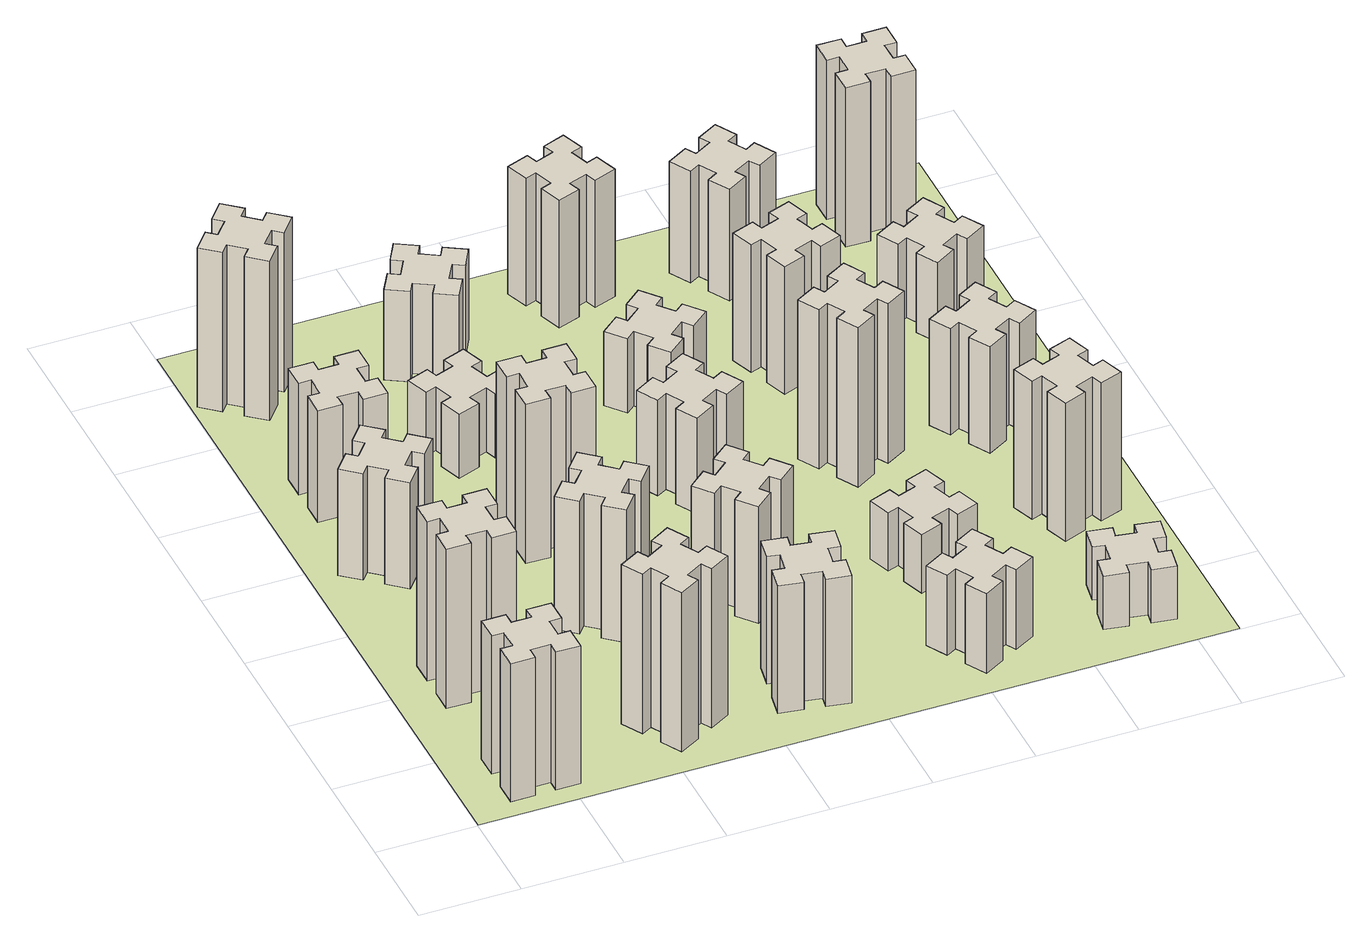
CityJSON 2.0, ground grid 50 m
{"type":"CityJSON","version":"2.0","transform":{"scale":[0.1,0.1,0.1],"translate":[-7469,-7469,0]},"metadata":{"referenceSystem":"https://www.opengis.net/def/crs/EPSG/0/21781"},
"CityObjects":{
"building1":{"type":"Building","attributes":{"class":"1000","function":"1000","usage":"1000","yearOfConstruction":2016,"roofType":"1000","measuredHeight":78,"storeysAboveGround":30,"storeysBelowGround":0},"geometry":[{"type":"Solid","lod":"1","boundaries":[[[[0,1,2,3,4,5,6,7,8,9,10,11,12,13,14,15,16,17,18,19]],[[17,16,20,21]],[[16,15,22,20]],[[15,14,23,22]],[[14,13,24,23]],[[13,12,25,24]],[[12,11,26,25]],[[11,10,27,26]],[[10,9,28,27]],[[9,8,29,28]],[[8,7,30,29]],[[7,6,31,30]],[[6,5,32,31]],[[5,4,33,32]],[[4,3,34,33]],[[3,2,35,34]],[[2,1,36,35]],[[1,0,37,36]],[[0,19,38,37]],[[19,18,39,38]],[[18,17,21,39]],[[24,25,26,27,28,29,30,31,32,33,34,35,36,37,38,39,21,20,22,23]]]]}]},
"building2":{"type":"Building","attributes":{"class":"1000","function":"1000","usage":"1000","yearOfConstruction":2016,"roofType":"1000","measuredHeight":90,"storeysAboveGround":30,"storeysBelowGround":0},"geometry":[{"type":"Solid","lod":"1","boundaries":[[[[40,41,42,43,44,45,46,47,48,49,50,51,52,53,54,55,56,57,58,59]],[[57,56,60,61]],[[56,55,62,60]],[[55,54,63,62]],[[54,53,64,63]],[[53,52,65,64]],[[52,51,66,65]],[[51,50,67,66]],[[50,49,68,67]],[[49,48,69,68]],[[48,47,70,69]],[[47,46,71,70]],[[46,45,72,71]],[[45,44,73,72]],[[44,43,74,73]],[[43,42,75,74]],[[42,41,76,75]],[[41,40,77,76]],[[40,59,78,77]],[[59,58,79,78]],[[58,57,61,79]],[[64,65,66,67,68,69,70,71,72,73,74,75,76,77,78,79,61,60,62,63]]]]}]},
"building3":{"type":"Building","attributes":{"class":"1000","function":"1000","usage":"1000","yearOfConstruction":2016,"roofType":"1000","measuredHeight":60,"storeysAboveGround":30,"storeysBelowGround":0},"geometry":[{"type":"Solid","lod":"1","boundaries":[[[[80,81,82,83,84,85,86,87,88,89,90,91,92,93,94,95,96,97,98,99]],[[97,96,100,101]],[[96,95,102,100]],[[95,94,103,102]],[[94,93,104,103]],[[93,92,105,104]],[[92,91,106,105]],[[91,90,107,106]],[[90,89,108,107]],[[89,88,109,108]],[[88,87,110,109]],[[87,86,111,110]],[[86,85,112,111]],[[85,84,113,112]],[[84,83,114,113]],[[83,82,115,114]],[[82,81,116,115]],[[81,80,117,116]],[[80,99,118,117]],[[99,98,119,118]],[[98,97,101,119]],[[104,105,106,107,108,109,110,111,112,113,114,115,116,117,118,119,101,100,102,103]]]]}]},
"building4":{"type":"Building","attributes":{"class":"1000","function":"1000","usage":"1000","yearOfConstruction":2016,"roofType":"1000","measuredHeight":63,"storeysAboveGround":30,"storeysBelowGround":0},"geometry":[{"type":"Solid","lod":"1","boundaries":[[[[120,121,122,123,124,125,126,127,128,129,130,131,132,133,134,135,136,137,138,139]],[[137,136,140,141]],[[136,135,142,140]],[[135,134,143,142]],[[134,133,144,143]],[[133,132,145,144]],[[132,131,146,145]],[[131,130,147,146]],[[130,129,148,147]],[[129,128,149,148]],[[128,127,150,149]],[[127,126,151,150]],[[126,125,152,151]],[[125,124,153,152]],[[124,123,154,153]],[[123,122,155,154]],[[122,121,156,155]],[[121,120,157,156]],[[120,139,158,157]],[[139,138,159,158]],[[138,137,141,159]],[[144,145,146,147,148,149,150,151,152,153,154,155,156,157,158,159,141,140,142,143]]]]}]},
"building5":{"type":"Building","attributes":{"class":"1000","function":"1000","usage":"1000","yearOfConstruction":2016,"roofType":"1000","measuredHeight":90,"storeysAboveGround":30,"storeysBelowGround":0},"geometry":[{"type":"Solid","lod":"1","boundaries":[[[[160,161,162,163,164,165,166,167,168,169,170,171,172,173,174,175,176,177,178,179]],[[177,176,180,181]],[[176,175,182,180]],[[175,174,183,182]],[[174,173,184,183]],[[173,172,185,184]],[[172,171,186,185]],[[171,170,187,186]],[[170,169,188,187]],[[169,168,189,188]],[[168,167,190,189]],[[167,166,191,190]],[[166,165,192,191]],[[165,164,193,192]],[[164,163,194,193]],[[163,162,195,194]],[[162,161,196,195]],[[161,160,197,196]],[[160,179,198,197]],[[179,178,199,198]],[[178,177,181,199]],[[184,185,186,187,188,189,190,191,192,193,194,195,196,197,198,199,181,180,182,183]]]]}]},
"building6":{"type":"Building","attributes":{"class":"1000","function":"1000","usage":"1000","yearOfConstruction":2016,"roofType":"1000","measuredHeight":90,"storeysAboveGround":30,"storeysBelowGround":0},"geometry":[{"type":"Solid","lod":"1","boundaries":[[[[200,201,202,203,204,205,206,207,208,209,210,211,212,213,214,215,216,217,218,219]],[[217,216,220,221]],[[216,215,222,220]],[[215,214,223,222]],[[214,213,224,223]],[[213,212,225,224]],[[212,211,226,225]],[[211,210,227,226]],[[210,209,228,227]],[[209,208,229,228]],[[208,207,230,229]],[[207,206,231,230]],[[206,205,232,231]],[[205,204,233,232]],[[204,203,234,233]],[[203,202,235,234]],[[202,201,236,235]],[[201,200,237,236]],[[200,219,238,237]],[[219,218,239,238]],[[218,217,221,239]],[[224,225,226,227,228,229,230,231,232,233,234,235,236,237,238,239,221,220,222,223]]]]}]},
"building7":{"type":"Building","attributes":{"class":"1000","function":"1000","usage":"1000","yearOfConstruction":2016,"roofType":"1000","measuredHeight":75,"storeysAboveGround":30,"storeysBelowGround":0},"geometry":[{"type":"Solid","lod":"1","boundaries":[[[[240,241,242,243,244,245,246,247,248,249,250,251,252,253,254,255,256,257,258,259]],[[257,256,260,261]],[[256,255,262,260]],[[255,254,263,262]],[[254,253,264,263]],[[253,252,265,264]],[[252,251,266,265]],[[251,250,267,266]],[[250,249,268,267]],[[249,248,269,268]],[[248,247,270,269]],[[247,246,271,270]],[[246,245,272,271]],[[245,244,273,272]],[[244,243,274,273]],[[243,242,275,274]],[[242,241,276,275]],[[241,240,277,276]],[[240,259,278,277]],[[259,258,279,278]],[[258,257,261,279]],[[264,265,266,267,268,269,270,271,272,273,274,275,276,277,278,279,261,260,262,263]]]]}]},
"building8":{"type":"Building","attributes":{"class":"1000","function":"1000","usage":"1000","yearOfConstruction":2016,"roofType":"1000","measuredHeight":90,"storeysAboveGround":30,"storeysBelowGround":0},"geometry":[{"type":"Solid","lod":"1","boundaries":[[[[280,281,282,283,284,285,286,287,288,289,290,291,292,293,294,295,296,297,298,299]],[[297,296,300,301]],[[296,295,302,300]],[[295,294,303,302]],[[294,293,304,303]],[[293,292,305,304]],[[292,291,306,305]],[[291,290,307,306]],[[290,289,308,307]],[[289,288,309,308]],[[288,287,310,309]],[[287,286,311,310]],[[286,285,312,311]],[[285,284,313,312]],[[284,283,314,313]],[[283,282,315,314]],[[282,281,316,315]],[[281,280,317,316]],[[280,299,318,317]],[[299,298,319,318]],[[298,297,301,319]],[[304,305,306,307,308,309,310,311,312,313,314,315,316,317,318,319,301,300,302,303]]]]}]},
"building9":{"type":"Building","attributes":{"class":"1000","function":"1000","usage":"1000","yearOfConstruction":2016,"roofType":"1000","measuredHeight":36,"storeysAboveGround":30,"storeysBelowGround":0},"geometry":[{"type":"Solid","lod":"1","boundaries":[[[[320,321,322,323,324,325,326,327,328,329,330,331,332,333,334,335,336,337,338,339]],[[337,336,340,341]],[[336,335,342,340]],[[335,334,343,342]],[[334,333,344,343]],[[333,332,345,344]],[[332,331,346,345]],[[331,330,347,346]],[[330,329,348,347]],[[329,328,349,348]],[[328,327,350,349]],[[327,326,351,350]],[[326,325,352,351]],[[325,324,353,352]],[[324,323,354,353]],[[323,322,355,354]],[[322,321,356,355]],[[321,320,357,356]],[[320,339,358,357]],[[339,338,359,358]],[[338,337,341,359]],[[344,345,346,347,348,349,350,351,352,353,354,355,356,357,358,359,341,340,342,343]]]]}]},
"building10":{"type":"Building","attributes":{"class":"1000","function":"1000","usage":"1000","yearOfConstruction":2016,"roofType":"1000","measuredHeight":72,"storeysAboveGround":30,"storeysBelowGround":0},"geometry":[{"type":"Solid","lod":"1","boundaries":[[[[360,361,362,363,364,365,366,367,368,369,370,371,372,373,374,375,376,377,378,379]],[[377,376,380,381]],[[376,375,382,380]],[[375,374,383,382]],[[374,373,384,383]],[[373,372,385,384]],[[372,371,386,385]],[[371,370,387,386]],[[370,369,388,387]],[[369,368,389,388]],[[368,367,390,389]],[[367,366,391,390]],[[366,365,392,391]],[[365,364,393,392]],[[364,363,394,393]],[[363,362,395,394]],[[362,361,396,395]],[[361,360,397,396]],[[360,379,398,397]],[[379,378,399,398]],[[378,377,381,399]],[[384,385,386,387,388,389,390,391,392,393,394,395,396,397,398,399,381,380,382,383]]]]}]},
"building11":{"type":"Building","attributes":{"class":"1000","function":"1000","usage":"1000","yearOfConstruction":2016,"roofType":"1000","measuredHeight":51,"storeysAboveGround":30,"storeysBelowGround":0},"geometry":[{"type":"Solid","lod":"1","boundaries":[[[[400,401,402,403,404,405,406,407,408,409,410,411,412,413,414,415,416,417,418,419]],[[417,416,420,421]],[[416,415,422,420]],[[415,414,423,422]],[[414,413,424,423]],[[413,412,425,424]],[[412,411,426,425]],[[411,410,427,426]],[[410,409,428,427]],[[409,408,429,428]],[[408,407,430,429]],[[407,406,431,430]],[[406,405,432,431]],[[405,404,433,432]],[[404,403,434,433]],[[403,402,435,434]],[[402,401,436,435]],[[401,400,437,436]],[[400,419,438,437]],[[419,418,439,438]],[[418,417,421,439]],[[424,425,426,427,428,429,430,431,432,433,434,435,436,437,438,439,421,420,422,423]]]]}]},
"building12":{"type":"Building","attributes":{"class":"1000","function":"1000","usage":"1000","yearOfConstruction":2016,"roofType":"1000","measuredHeight":66,"storeysAboveGround":30,"storeysBelowGround":0},"geometry":[{"type":"Solid","lod":"1","boundaries":[[[[440,441,442,443,444,445,446,447,448,449,450,451,452,453,454,455,456,457,458,459]],[[457,456,460,461]],[[456,455,462,460]],[[455,454,463,462]],[[454,453,464,463]],[[453,452,465,464]],[[452,451,466,465]],[[451,450,467,466]],[[450,449,468,467]],[[449,448,469,468]],[[448,447,470,469]],[[447,446,471,470]],[[446,445,472,471]],[[445,444,473,472]],[[444,443,474,473]],[[443,442,475,474]],[[442,441,476,475]],[[441,440,477,476]],[[440,459,478,477]],[[459,458,479,478]],[[458,457,461,479]],[[464,465,466,467,468,469,470,471,472,473,474,475,476,477,478,479,461,460,462,463]]]]}]},
"building13":{"type":"Building","attributes":{"class":"1000","function":"1000","usage":"1000","yearOfConstruction":2016,"roofType":"1000","measuredHeight":54,"storeysAboveGround":30,"storeysBelowGround":0},"geometry":[{"type":"Solid","lod":"1","boundaries":[[[[480,481,482,483,484,485,486,487,488,489,490,491,492,493,494,495,496,497,498,499]],[[497,496,500,501]],[[496,495,502,500]],[[495,494,503,502]],[[494,493,504,503]],[[493,492,505,504]],[[492,491,506,505]],[[491,490,507,506]],[[490,489,508,507]],[[489,488,509,508]],[[488,487,510,509]],[[487,486,511,510]],[[486,485,512,511]],[[485,484,513,512]],[[484,483,514,513]],[[483,482,515,514]],[[482,481,516,515]],[[481,480,517,516]],[[480,499,518,517]],[[499,498,519,518]],[[498,497,501,519]],[[504,505,506,507,508,509,510,511,512,513,514,515,516,517,518,519,501,500,502,503]]]]}]},
"building14":{"type":"Building","attributes":{"class":"1000","function":"1000","usage":"1000","yearOfConstruction":2016,"roofType":"1000","measuredHeight":45,"storeysAboveGround":30,"storeysBelowGround":0},"geometry":[{"type":"Solid","lod":"1","boundaries":[[[[520,521,522,523,524,525,526,527,528,529,530,531,532,533,534,535,536,537,538,539]],[[537,536,540,541]],[[536,535,542,540]],[[535,534,543,542]],[[534,533,544,543]],[[533,532,545,544]],[[532,531,546,545]],[[531,530,547,546]],[[530,529,548,547]],[[529,528,549,548]],[[528,527,550,549]],[[527,526,551,550]],[[526,525,552,551]],[[525,524,553,552]],[[524,523,554,553]],[[523,522,555,554]],[[522,521,556,555]],[[521,520,557,556]],[[520,539,558,557]],[[539,538,559,558]],[[538,537,541,559]],[[544,545,546,547,548,549,550,551,552,553,554,555,556,557,558,559,541,540,542,543]]]]}]},
"building15":{"type":"Building","attributes":{"class":"1000","function":"1000","usage":"1000","yearOfConstruction":2016,"roofType":"1000","measuredHeight":42,"storeysAboveGround":30,"storeysBelowGround":0},"geometry":[{"type":"Solid","lod":"1","boundaries":[[[[560,561,562,563,564,565,566,567,568,569,570,571,572,573,574,575,576,577,578,579]],[[577,576,580,581]],[[576,575,582,580]],[[575,574,583,582]],[[574,573,584,583]],[[573,572,585,584]],[[572,571,586,585]],[[571,570,587,586]],[[570,569,588,587]],[[569,568,589,588]],[[568,567,590,589]],[[567,566,591,590]],[[566,565,592,591]],[[565,564,593,592]],[[564,563,594,593]],[[563,562,595,594]],[[562,561,596,595]],[[561,560,597,596]],[[560,579,598,597]],[[579,578,599,598]],[[578,577,581,599]],[[584,585,586,587,588,589,590,591,592,593,594,595,596,597,598,599,581,580,582,583]]]]}]},
"building16":{"type":"Building","attributes":{"class":"1000","function":"1000","usage":"1000","yearOfConstruction":2016,"roofType":"1000","measuredHeight":72,"storeysAboveGround":30,"storeysBelowGround":0},"geometry":[{"type":"Solid","lod":"1","boundaries":[[[[600,601,602,603,604,605,606,607,608,609,610,611,612,613,614,615,616,617,618,619]],[[617,616,620,621]],[[616,615,622,620]],[[615,614,623,622]],[[614,613,624,623]],[[613,612,625,624]],[[612,611,626,625]],[[611,610,627,626]],[[610,609,628,627]],[[609,608,629,628]],[[608,607,630,629]],[[607,606,631,630]],[[606,605,632,631]],[[605,604,633,632]],[[604,603,634,633]],[[603,602,635,634]],[[602,601,636,635]],[[601,600,637,636]],[[600,619,638,637]],[[619,618,639,638]],[[618,617,621,639]],[[624,625,626,627,628,629,630,631,632,633,634,635,636,637,638,639,621,620,622,623]]]]}]},
"building17":{"type":"Building","attributes":{"class":"1000","function":"1000","usage":"1000","yearOfConstruction":2016,"roofType":"1000","measuredHeight":33,"storeysAboveGround":30,"storeysBelowGround":0},"geometry":[{"type":"Solid","lod":"1","boundaries":[[[[640,641,642,643,644,645,646,647,648,649,650,651,652,653,654,655,656,657,658,659]],[[657,656,660,661]],[[656,655,662,660]],[[655,654,663,662]],[[654,653,664,663]],[[653,652,665,664]],[[652,651,666,665]],[[651,650,667,666]],[[650,649,668,667]],[[649,648,669,668]],[[648,647,670,669]],[[647,646,671,670]],[[646,645,672,671]],[[645,644,673,672]],[[644,643,674,673]],[[643,642,675,674]],[[642,641,676,675]],[[641,640,677,676]],[[640,659,678,677]],[[659,658,679,678]],[[658,657,661,679]],[[664,665,666,667,668,669,670,671,672,673,674,675,676,677,678,679,661,660,662,663]]]]}]},
"building18":{"type":"Building","attributes":{"class":"1000","function":"1000","usage":"1000","yearOfConstruction":2016,"roofType":"1000","measuredHeight":90,"storeysAboveGround":30,"storeysBelowGround":0},"geometry":[{"type":"Solid","lod":"1","boundaries":[[[[680,681,682,683,684,685,686,687,688,689,690,691,692,693,694,695,696,697,698,699]],[[697,696,700,701]],[[696,695,702,700]],[[695,694,703,702]],[[694,693,704,703]],[[693,692,705,704]],[[692,691,706,705]],[[691,690,707,706]],[[690,689,708,707]],[[689,688,709,708]],[[688,687,710,709]],[[687,686,711,710]],[[686,685,712,711]],[[685,684,713,712]],[[684,683,714,713]],[[683,682,715,714]],[[682,681,716,715]],[[681,680,717,716]],[[680,699,718,717]],[[699,698,719,718]],[[698,697,701,719]],[[704,705,706,707,708,709,710,711,712,713,714,715,716,717,718,719,701,700,702,703]]]]}]},
"building19":{"type":"Building","attributes":{"class":"1000","function":"1000","usage":"1000","yearOfConstruction":2016,"roofType":"1000","measuredHeight":72,"storeysAboveGround":30,"storeysBelowGround":0},"geometry":[{"type":"Solid","lod":"1","boundaries":[[[[720,721,722,723,724,725,726,727,728,729,730,731,732,733,734,735,736,737,738,739]],[[737,736,740,741]],[[736,735,742,740]],[[735,734,743,742]],[[734,733,744,743]],[[733,732,745,744]],[[732,731,746,745]],[[731,730,747,746]],[[730,729,748,747]],[[729,728,749,748]],[[728,727,750,749]],[[727,726,751,750]],[[726,725,752,751]],[[725,724,753,752]],[[724,723,754,753]],[[723,722,755,754]],[[722,721,756,755]],[[721,720,757,756]],[[720,739,758,757]],[[739,738,759,758]],[[738,737,741,759]],[[744,745,746,747,748,749,750,751,752,753,754,755,756,757,758,759,741,740,742,743]]]]}]},
"building20":{"type":"Building","attributes":{"class":"1000","function":"1000","usage":"1000","yearOfConstruction":2016,"roofType":"1000","measuredHeight":30,"storeysAboveGround":30,"storeysBelowGround":0},"geometry":[{"type":"Solid","lod":"1","boundaries":[[[[760,761,762,763,764,765,766,767,768,769,770,771,772,773,774,775,776,777,778,779]],[[777,776,780,781]],[[776,775,782,780]],[[775,774,783,782]],[[774,773,784,783]],[[773,772,785,784]],[[772,771,786,785]],[[771,770,787,786]],[[770,769,788,787]],[[769,768,789,788]],[[768,767,790,789]],[[767,766,791,790]],[[766,765,792,791]],[[765,764,793,792]],[[764,763,794,793]],[[763,762,795,794]],[[762,761,796,795]],[[761,760,797,796]],[[760,779,798,797]],[[779,778,799,798]],[[778,777,781,799]],[[784,785,786,787,788,789,790,791,792,793,794,795,796,797,798,799,781,780,782,783]]]]}]},
"building21":{"type":"Building","attributes":{"class":"1000","function":"1000","usage":"1000","yearOfConstruction":2016,"roofType":"1000","measuredHeight":63,"storeysAboveGround":30,"storeysBelowGround":0},"geometry":[{"type":"Solid","lod":"1","boundaries":[[[[800,801,802,803,804,805,806,807,808,809,810,811,812,813,814,815,816,817,818,819]],[[817,816,820,821]],[[816,815,822,820]],[[815,814,823,822]],[[814,813,824,823]],[[813,812,825,824]],[[812,811,826,825]],[[811,810,827,826]],[[810,809,828,827]],[[809,808,829,828]],[[808,807,830,829]],[[807,806,831,830]],[[806,805,832,831]],[[805,804,833,832]],[[804,803,834,833]],[[803,802,835,834]],[[802,801,836,835]],[[801,800,837,836]],[[800,819,838,837]],[[819,818,839,838]],[[818,817,821,839]],[[824,825,826,827,828,829,830,831,832,833,834,835,836,837,838,839,821,820,822,823]]]]}]},
"building22":{"type":"Building","attributes":{"class":"1000","function":"1000","usage":"1000","yearOfConstruction":2016,"roofType":"1000","measuredHeight":78,"storeysAboveGround":30,"storeysBelowGround":0},"geometry":[{"type":"Solid","lod":"1","boundaries":[[[[840,841,842,843,844,845,846,847,848,849,850,851,852,853,854,855,856,857,858,859]],[[857,856,860,861]],[[856,855,862,860]],[[855,854,863,862]],[[854,853,864,863]],[[853,852,865,864]],[[852,851,866,865]],[[851,850,867,866]],[[850,849,868,867]],[[849,848,869,868]],[[848,847,870,869]],[[847,846,871,870]],[[846,845,872,871]],[[845,844,873,872]],[[844,843,874,873]],[[843,842,875,874]],[[842,841,876,875]],[[841,840,877,876]],[[840,859,878,877]],[[859,858,879,878]],[[858,857,861,879]],[[864,865,866,867,868,869,870,871,872,873,874,875,876,877,878,879,861,860,862,863]]]]}]},
"building23":{"type":"Building","attributes":{"class":"1000","function":"1000","usage":"1000","yearOfConstruction":2016,"roofType":"1000","measuredHeight":60,"storeysAboveGround":30,"storeysBelowGround":0},"geometry":[{"type":"Solid","lod":"1","boundaries":[[[[880,881,882,883,884,885,886,887,888,889,890,891,892,893,894,895,896,897,898,899]],[[897,896,900,901]],[[896,895,902,900]],[[895,894,903,902]],[[894,893,904,903]],[[893,892,905,904]],[[892,891,906,905]],[[891,890,907,906]],[[890,889,908,907]],[[889,888,909,908]],[[888,887,910,909]],[[887,886,911,910]],[[886,885,912,911]],[[885,884,913,912]],[[884,883,914,913]],[[883,882,915,914]],[[882,881,916,915]],[[881,880,917,916]],[[880,899,918,917]],[[899,898,919,918]],[[898,897,901,919]],[[904,905,906,907,908,909,910,911,912,913,914,915,916,917,918,919,901,900,902,903]]]]}]},
"building24":{"type":"Building","attributes":{"class":"1000","function":"1000","usage":"1000","yearOfConstruction":2016,"roofType":"1000","measuredHeight":45,"storeysAboveGround":30,"storeysBelowGround":0},"geometry":[{"type":"Solid","lod":"1","boundaries":[[[[920,921,922,923,924,925,926,927,928,929,930,931,932,933,934,935,936,937,938,939]],[[937,936,940,941]],[[936,935,942,940]],[[935,934,943,942]],[[934,933,944,943]],[[933,932,945,944]],[[932,931,946,945]],[[931,930,947,946]],[[930,929,948,947]],[[929,928,949,948]],[[928,927,950,949]],[[927,926,951,950]],[[926,925,952,951]],[[925,924,953,952]],[[924,923,954,953]],[[923,922,955,954]],[[922,921,956,955]],[[921,920,957,956]],[[920,939,958,957]],[[939,938,959,958]],[[938,937,941,959]],[[944,945,946,947,948,949,950,951,952,953,954,955,956,957,958,959,941,940,942,943]]]]}]},
"building25":{"type":"Building","attributes":{"class":"1000","function":"1000","usage":"1000","yearOfConstruction":2016,"roofType":"1000","measuredHeight":90,"storeysAboveGround":30,"storeysBelowGround":0},"geometry":[{"type":"Solid","lod":"1","boundaries":[[[[960,961,962,963,964,965,966,967,968,969,970,971,972,973,974,975,976,977,978,979]],[[977,976,980,981]],[[976,975,982,980]],[[975,974,983,982]],[[974,973,984,983]],[[973,972,985,984]],[[972,971,986,985]],[[971,970,987,986]],[[970,969,988,987]],[[969,968,989,988]],[[968,967,990,989]],[[967,966,991,990]],[[966,965,992,991]],[[965,964,993,992]],[[964,963,994,993]],[[963,962,995,994]],[[962,961,996,995]],[[961,960,997,996]],[[960,979,998,997]],[[979,978,999,998]],[[978,977,981,999]],[[984,985,986,987,988,989,990,991,992,993,994,995,996,997,998,999,981,980,982,983]]]]}]},
"landuse1":{"type":"LandUse","attributes":{"name":"plot1","function":"1010"},"geometry":[{"type":"MultiSurface","lod":"1","boundaries":[[[1000,1001,1002,1003]]]}]}
},
"vertices":[
[265,325,0],[265,225,0],[205,225,0],[205,105,0],[325,105,0],[325,165,0],[425,165,0],[425,105,0],[545,105,0],[545,225,0],[485,225,0],[485,325,0],[545,325,0],[545,445,0],[425,445,0],[425,385,0],[325,385,0],[325,445,0],[205,445,0],[205,325,0],[325,385,780],[325,445,780],[425,385,780],[425,445,780],[545,445,780],[545,325,780],[485,325,780],[485,225,780],[545,225,780],[545,105,780],[425,105,780],[425,165,780],[325,165,780],[325,105,780],[205,105,780],[205,225,780],[265,225,780],[265,325,780],[205,325,780],[205,445,780],
[265,1065,0],[265,965,0],[205,965,0],[205,845,0],[325,845,0],[325,905,0],[425,905,0],[425,845,0],[545,845,0],[545,965,0],[485,965,0],[485,1065,0],[545,1065,0],[545,1185,0],[425,1185,0],[425,1125,0],[325,1125,0],[325,1185,0],[205,1185,0],[205,1065,0],[325,1125,900],[325,1185,900],[425,1125,900],[425,1185,900],[545,1185,900],[545,1065,900],[485,1065,900],[485,965,900],[545,965,900],[545,845,900],[425,845,900],[425,905,900],[325,905,900],[325,845,900],[205,845,900],[205,965,900],[265,965,900],[265,1065,900],[205,1065,900],[205,1185,900],
[427,1846,0],[492,1923,0],[538,1884,0],[615,1976,0],[523,2053,0],[484,2007,0],[408,2072,0],[446,2118,0],[354,2195,0],[277,2103,0],[323,2064,0],[259,1988,0],[213,2026,0],[136,1934,0],[228,1857,0],[266,1903,0],[343,1839,0],[304,1793,0],[396,1716,0],[473,1808,0],[343,1839,600],[304,1793,600],[266,1903,600],[228,1857,600],[136,1934,600],[213,2026,600],[259,1988,600],[323,2064,600],[277,2103,600],[354,2195,600],[446,2118,600],[408,2072,600],[484,2007,600],[523,2053,600],[615,1976,600],[538,1884,600],[492,1923,600],[427,1846,600],[473,1808,600],[396,1716,600],
[325,2385,0],[425,2385,0],[425,2325,0],[545,2325,0],[545,2445,0],[485,2445,0],[485,2545,0],[545,2545,0],[545,2665,0],[425,2665,0],[425,2605,0],[325,2605,0],[325,2665,0],[205,2665,0],[205,2545,0],[265,2545,0],[265,2445,0],[205,2445,0],[205,2325,0],[325,2325,0],[265,2445,630],[205,2445,630],[265,2545,630],[205,2545,630],[205,2665,630],[325,2665,630],[325,2605,630],[425,2605,630],[425,2665,630],[545,2665,630],[545,2545,630],[485,2545,630],[485,2445,630],[545,2445,630],[545,2325,630],[425,2325,630],[425,2385,630],[325,2385,630],[325,2325,630],[205,2325,630],
[1127,255,0],[1214,305,0],[1244,253,0],[1348,313,0],[1288,417,0],[1236,387,0],[1186,474,0],[1238,504,0],[1178,608,0],[1074,548,0],[1104,496,0],[1017,446,0],[987,498,0],[883,438,0],[943,334,0],[995,364,0],[1045,277,0],[993,247,0],[1053,143,0],[1157,203,0],[1045,277,900],[993,247,900],[995,364,900],[943,334,900],[883,438,900],[987,498,900],[1017,446,900],[1104,496,900],[1074,548,900],[1178,608,900],[1238,504,900],[1186,474,900],[1236,387,900],[1288,417,900],[1348,313,900],[1244,253,900],[1214,305,900],[1127,255,900],[1157,203,900],[1053,143,900],
[384,3387,0],[308,3452,0],[346,3498,0],[254,3575,0],[177,3483,0],[223,3444,0],[159,3368,0],[113,3406,0],[36,3314,0],[128,3237,0],[166,3283,0],[243,3219,0],[204,3173,0],[296,3096,0],[373,3188,0],[327,3226,0],[392,3303,0],[438,3264,0],[515,3356,0],[423,3433,0],[392,3303,900],[438,3264,900],[327,3226,900],[373,3188,900],[296,3096,900],[204,3173,900],[243,3219,900],[166,3283,900],[128,3237,900],[36,3314,900],[113,3406,900],[159,3368,900],[223,3444,900],[177,3483,900],[254,3575,900],[346,3498,900],[308,3452,900],[384,3387,900],[423,3433,900],[515,3356,900],
[1224,1267,0],[1148,1332,0],[1186,1378,0],[1094,1455,0],[1017,1363,0],[1063,1324,0],[999,1248,0],[953,1286,0],[876,1194,0],[968,1117,0],[1006,1163,0],[1083,1099,0],[1044,1053,0],[1136,976,0],[1213,1068,0],[1167,1106,0],[1232,1183,0],[1278,1144,0],[1355,1236,0],[1263,1313,0],[1232,1183,750],[1278,1144,750],[1167,1106,750],[1213,1068,750],[1136,976,750],[1044,1053,750],[1083,1099,750],[1006,1163,750],[968,1117,750],[876,1194,750],[953,1286,750],[999,1248,750],[1063,1324,750],[1017,1363,750],[1094,1455,750],[1186,1378,750],[1148,1332,750],[1224,1267,750],[1263,1313,750],[1355,1236,750],
[1165,1965,0],[1065,1965,0],[1065,2025,0],[945,2025,0],[945,1905,0],[1005,1905,0],[1005,1805,0],[945,1805,0],[945,1685,0],[1065,1685,0],[1065,1745,0],[1165,1745,0],[1165,1685,0],[1285,1685,0],[1285,1805,0],[1225,1805,0],[1225,1905,0],[1285,1905,0],[1285,2025,0],[1165,2025,0],[1225,1905,900],[1285,1905,900],[1225,1805,900],[1285,1805,900],[1285,1685,900],[1165,1685,900],[1165,1745,900],[1065,1745,900],[1065,1685,900],[945,1685,900],[945,1805,900],[1005,1805,900],[1005,1905,900],[945,1905,900],[945,2025,900],[1065,2025,900],[1065,1965,900],[1165,1965,900],[1165,2025,900],[1285,2025,900],
[1025,2716,0],[931,2682,0],[910,2738,0],[797,2697,0],[839,2584,0],[895,2605,0],[929,2511,0],[873,2490,0],[914,2377,0],[1027,2419,0],[1006,2475,0],[1100,2509,0],[1120,2453,0],[1233,2494,0],[1192,2607,0],[1136,2586,0],[1102,2680,0],[1158,2700,0],[1117,2813,0],[1004,2772,0],[1102,2680,360],[1158,2700,360],[1136,2586,360],[1192,2607,360],[1233,2494,360],[1120,2453,360],[1100,2509,360],[1006,2475,360],[1027,2419,360],[914,2377,360],[873,2490,360],[929,2511,360],[895,2605,360],[839,2584,360],[797,2697,360],[910,2738,360],[931,2682,360],[1025,2716,360],[1004,2772,360],[1117,2813,360],
[1855,307,0],[1872,405,0],[1931,395,0],[1952,513,0],[1834,534,0],[1824,475,0],[1725,492,0],[1736,551,0],[1617,572,0],[1597,454,0],[1656,444,0],[1638,345,0],[1579,356,0],[1558,237,0],[1677,217,0],[1687,276,0],[1785,258,0],[1775,199,0],[1893,178,0],[1914,297,0],[1785,258,720],[1775,199,720],[1687,276,720],[1677,217,720],[1558,237,720],[1579,356,720],[1638,345,720],[1656,444,720],[1597,454,720],[1617,572,720],[1736,551,720],[1725,492,720],[1824,475,720],[1834,534,720],[1952,513,720],[1931,395,720],[1872,405,720],[1855,307,720],[1914,297,720],[1893,178,720],
[1214,3306,0],[1127,3356,0],[1157,3408,0],[1053,3468,0],[993,3364,0],[1045,3334,0],[995,3247,0],[943,3277,0],[883,3173,0],[987,3113,0],[1017,3165,0],[1104,3115,0],[1074,3063,0],[1178,3003,0],[1238,3107,0],[1186,3137,0],[1236,3224,0],[1288,3194,0],[1348,3298,0],[1244,3358,0],[1236,3224,510],[1288,3194,510],[1186,3137,510],[1238,3107,510],[1178,3003,510],[1074,3063,510],[1104,3115,510],[1017,3165,510],[987,3113,510],[883,3173,510],[943,3277,510],[995,3247,510],[1045,3334,510],[993,3364,510],[1053,3468,510],[1157,3408,510],[1127,3356,510],[1214,3306,510],[1244,3358,510],[1348,3298,510],
[1788,999,0],[1864,1063,0],[1903,1017,0],[1995,1094,0],[1918,1186,0],[1872,1148,0],[1807,1224,0],[1853,1263,0],[1776,1355,0],[1684,1278,0],[1723,1232,0],[1646,1167,0],[1608,1213,0],[1516,1136,0],[1593,1044,0],[1639,1083,0],[1703,1006,0],[1657,968,0],[1734,876,0],[1826,953,0],[1703,1006,660],[1657,968,660],[1639,1083,660],[1593,1044,660],[1516,1136,660],[1608,1213,660],[1646,1167,660],[1723,1232,660],[1684,1278,660],[1776,1355,660],[1853,1263,660],[1807,1224,660],[1872,1148,660],[1918,1186,660],[1995,1094,660],[1903,1017,660],[1864,1063,660],[1788,999,660],[1826,953,660],[1734,876,660],
[1844,2076,0],[1757,2026,0],[1727,2078,0],[1623,2018,0],[1683,1914,0],[1735,1944,0],[1785,1857,0],[1733,1827,0],[1793,1723,0],[1897,1783,0],[1867,1835,0],[1954,1885,0],[1984,1833,0],[2088,1893,0],[2028,1997,0],[1976,1967,0],[1926,2054,0],[1978,2084,0],[1918,2188,0],[1814,2128,0],[1926,2054,540],[1978,2084,540],[1976,1967,540],[2028,1997,540],[2088,1893,540],[1984,1833,540],[1954,1885,540],[1867,1835,540],[1897,1783,540],[1793,1723,540],[1733,1827,540],[1785,1857,540],[1735,1944,540],[1683,1914,540],[1623,2018,540],[1727,2078,540],[1757,2026,540],[1844,2076,540],[1814,2128,540],[1918,2188,540],
[2475,364,0],[2525,277,0],[2473,247,0],[2533,143,0],[2637,203,0],[2607,255,0],[2694,305,0],[2724,253,0],[2828,313,0],[2768,417,0],[2716,387,0],[2666,474,0],[2718,504,0],[2658,608,0],[2554,548,0],[2584,496,0],[2497,446,0],[2467,498,0],[2363,438,0],[2423,334,0],[2497,446,450],[2467,498,450],[2584,496,450],[2554,548,450],[2658,608,450],[2718,504,450],[2666,474,450],[2716,387,450],[2768,417,450],[2828,313,450],[2724,253,450],[2694,305,450],[2607,255,450],[2637,203,450],[2533,143,450],[2473,247,450],[2525,277,450],[2475,364,450],[2423,334,450],[2363,438,450],
[1988,2479,0],[2064,2543,0],[2103,2497,0],[2195,2574,0],[2118,2666,0],[2072,2628,0],[2007,2704,0],[2053,2743,0],[1976,2835,0],[1884,2758,0],[1923,2712,0],[1846,2647,0],[1808,2693,0],[1716,2616,0],[1793,2524,0],[1839,2563,0],[1903,2486,0],[1857,2448,0],[1934,2356,0],[2026,2433,0],[1903,2486,420],[1857,2448,420],[1839,2563,420],[1793,2524,420],[1716,2616,420],[1808,2693,420],[1846,2647,420],[1923,2712,420],[1884,2758,420],[1976,2835,420],[2053,2743,420],[2007,2704,420],[2072,2628,420],[2118,2666,420],[2195,2574,420],[2103,2497,420],[2064,2543,420],[1988,2479,420],[2026,2433,420],[1934,2356,420],
[1865,3556,0],[1771,3522,0],[1750,3578,0],[1637,3537,0],[1679,3424,0],[1735,3445,0],[1769,3351,0],[1713,3330,0],[1754,3217,0],[1867,3259,0],[1846,3315,0],[1940,3349,0],[1960,3293,0],[2073,3334,0],[2032,3447,0],[1976,3426,0],[1942,3520,0],[1998,3540,0],[1957,3653,0],[1844,3612,0],[1942,3520,720],[1998,3540,720],[1976,3426,720],[2032,3447,720],[2073,3334,720],[1960,3293,720],[1940,3349,720],[1846,3315,720],[1867,3259,720],[1754,3217,720],[1713,3330,720],[1769,3351,720],[1735,3445,720],[1679,3424,720],[1637,3537,720],[1750,3578,720],[1771,3522,720],[1865,3556,720],[1844,3612,720],[1957,3653,720],
[2716,1006,0],[2682,1100,0],[2738,1120,0],[2697,1233,0],[2584,1192,0],[2605,1136,0],[2511,1102,0],[2490,1158,0],[2377,1117,0],[2419,1004,0],[2475,1025,0],[2509,931,0],[2453,910,0],[2494,797,0],[2607,839,0],[2586,895,0],[2680,929,0],[2700,873,0],[2813,914,0],[2772,1027,0],[2680,929,330],[2700,873,330],[2586,895,330],[2607,839,330],[2494,797,330],[2453,910,330],[2509,931,330],[2475,1025,330],[2419,1004,330],[2377,1117,330],[2490,1158,330],[2511,1102,330],[2605,1136,330],[2584,1192,330],[2697,1233,330],[2738,1120,330],[2682,1100,330],[2716,1006,330],[2772,1027,330],[2813,914,330],
[2607,1735,0],[2694,1785,0],[2724,1733,0],[2828,1793,0],[2768,1897,0],[2716,1867,0],[2666,1954,0],[2718,1984,0],[2658,2088,0],[2554,2028,0],[2584,1976,0],[2497,1926,0],[2467,1978,0],[2363,1918,0],[2423,1814,0],[2475,1844,0],[2525,1757,0],[2473,1727,0],[2533,1623,0],[2637,1683,0],[2525,1757,900],[2473,1727,900],[2475,1844,900],[2423,1814,900],[2363,1918,900],[2467,1978,900],[2497,1926,900],[2584,1976,900],[2554,2028,900],[2658,2088,900],[2718,1984,900],[2666,1954,900],[2716,1867,900],[2768,1897,900],[2828,1793,900],[2724,1733,900],[2694,1785,900],[2607,1735,900],[2637,1683,900],[2533,1623,900],
[2586,2475,0],[2680,2509,0],[2700,2453,0],[2813,2494,0],[2772,2607,0],[2716,2586,0],[2682,2680,0],[2738,2700,0],[2697,2813,0],[2584,2772,0],[2605,2716,0],[2511,2682,0],[2490,2738,0],[2377,2697,0],[2419,2584,0],[2475,2605,0],[2509,2511,0],[2453,2490,0],[2494,2377,0],[2607,2419,0],[2509,2511,720],[2453,2490,720],[2475,2605,720],[2419,2584,720],[2377,2697,720],[2490,2738,720],[2511,2682,720],[2605,2716,720],[2584,2772,720],[2697,2813,720],[2738,2700,720],[2682,2680,720],[2716,2586,720],[2772,2607,720],[2813,2494,720],[2700,2453,720],[2680,2509,720],[2586,2475,720],[2607,2419,720],[2494,2377,720],
[3435,307,0],[3452,405,0],[3511,395,0],[3532,513,0],[3414,534,0],[3404,475,0],[3305,492,0],[3316,551,0],[3197,572,0],[3177,454,0],[3236,444,0],[3218,345,0],[3159,356,0],[3138,237,0],[3257,217,0],[3267,276,0],[3365,258,0],[3355,199,0],[3473,178,0],[3494,297,0],[3365,258,300],[3355,199,300],[3267,276,300],[3257,217,300],[3138,237,300],[3159,356,300],[3218,345,300],[3236,444,300],[3177,454,300],[3197,572,300],[3316,551,300],[3305,492,300],[3404,475,300],[3414,534,300],[3532,513,300],[3511,395,300],[3452,405,300],[3435,307,300],[3494,297,300],[3473,178,300],
[2716,3347,0],[2666,3434,0],[2718,3464,0],[2658,3568,0],[2554,3508,0],[2584,3456,0],[2497,3406,0],[2467,3458,0],[2363,3398,0],[2423,3294,0],[2475,3324,0],[2525,3237,0],[2473,3207,0],[2533,3103,0],[2637,3163,0],[2607,3215,0],[2694,3265,0],[2724,3213,0],[2828,3273,0],[2768,3377,0],[2694,3265,630],[2724,3213,630],[2607,3215,630],[2637,3163,630],[2533,3103,630],[2473,3207,630],[2525,3237,630],[2475,3324,630],[2423,3294,630],[2363,3398,630],[2467,3458,630],[2497,3406,630],[2584,3456,630],[2554,3508,630],[2658,3568,630],[2718,3464,630],[2666,3434,630],[2716,3347,630],[2768,3377,630],[2828,3273,630],
[3215,1125,0],[3249,1031,0],[3193,1010,0],[3234,897,0],[3347,939,0],[3326,995,0],[3420,1029,0],[3440,973,0],[3553,1014,0],[3512,1127,0],[3456,1106,0],[3422,1200,0],[3478,1220,0],[3437,1333,0],[3324,1292,0],[3345,1236,0],[3251,1202,0],[3230,1258,0],[3117,1217,0],[3159,1104,0],[3251,1202,780],[3230,1258,780],[3345,1236,780],[3324,1292,780],[3437,1333,780],[3478,1220,780],[3422,1200,780],[3456,1106,780],[3512,1127,780],[3553,1014,780],[3440,973,780],[3420,1029,780],[3326,995,780],[3347,939,780],[3234,897,780],[3193,1010,780],[3249,1031,780],[3215,1125,780],[3159,1104,780],[3117,1217,780],
[3224,1976,0],[3137,1926,0],[3107,1978,0],[3003,1918,0],[3063,1814,0],[3115,1844,0],[3165,1757,0],[3113,1727,0],[3173,1623,0],[3277,1683,0],[3247,1735,0],[3334,1785,0],[3364,1733,0],[3468,1793,0],[3408,1897,0],[3356,1867,0],[3306,1954,0],[3358,1984,0],[3298,2088,0],[3194,2028,0],[3306,1954,600],[3358,1984,600],[3356,1867,600],[3408,1897,600],[3468,1793,600],[3364,1733,600],[3334,1785,600],[3247,1735,600],[3277,1683,600],[3173,1623,600],[3113,1727,600],[3165,1757,600],[3115,1844,600],[3063,1814,600],[3003,1918,600],[3107,1978,600],[3137,1926,600],[3224,1976,600],[3194,2028,600],[3298,2088,600],
[3456,2707,0],[3406,2794,0],[3458,2824,0],[3398,2928,0],[3294,2868,0],[3324,2816,0],[3237,2766,0],[3207,2818,0],[3103,2758,0],[3163,2654,0],[3215,2684,0],[3265,2597,0],[3213,2567,0],[3273,2463,0],[3377,2523,0],[3347,2575,0],[3434,2625,0],[3464,2573,0],[3568,2633,0],[3508,2737,0],[3434,2625,450],[3464,2573,450],[3347,2575,450],[3377,2523,450],[3273,2463,450],[3213,2567,450],[3265,2597,450],[3215,2684,450],[3163,2654,450],[3103,2758,450],[3207,2818,450],[3237,2766,450],[3324,2816,450],[3294,2868,450],[3398,2928,450],[3458,2824,450],[3406,2794,450],[3456,2707,450],[3508,2737,450],[3568,2633,450],
[3285,3325,0],[3385,3325,0],[3385,3265,0],[3505,3265,0],[3505,3385,0],[3445,3385,0],[3445,3485,0],[3505,3485,0],[3505,3605,0],[3385,3605,0],[3385,3545,0],[3285,3545,0],[3285,3605,0],[3165,3605,0],[3165,3485,0],[3225,3485,0],[3225,3385,0],[3165,3385,0],[3165,3265,0],[3285,3265,0],[3225,3385,900],[3165,3385,900],[3225,3485,900],[3165,3485,900],[3165,3605,900],[3285,3605,900],[3285,3545,900],[3385,3545,900],[3385,3605,900],[3505,3605,900],[3505,3485,900],[3445,3485,900],[3445,3385,900],[3505,3385,900],[3505,3265,900],[3385,3265,900],[3385,3325,900],[3285,3325,900],[3285,3265,900],[3165,3265,900],
[5,3705,0],[3705,3705,0],[3705,5,0],[5,5,0]
]}
